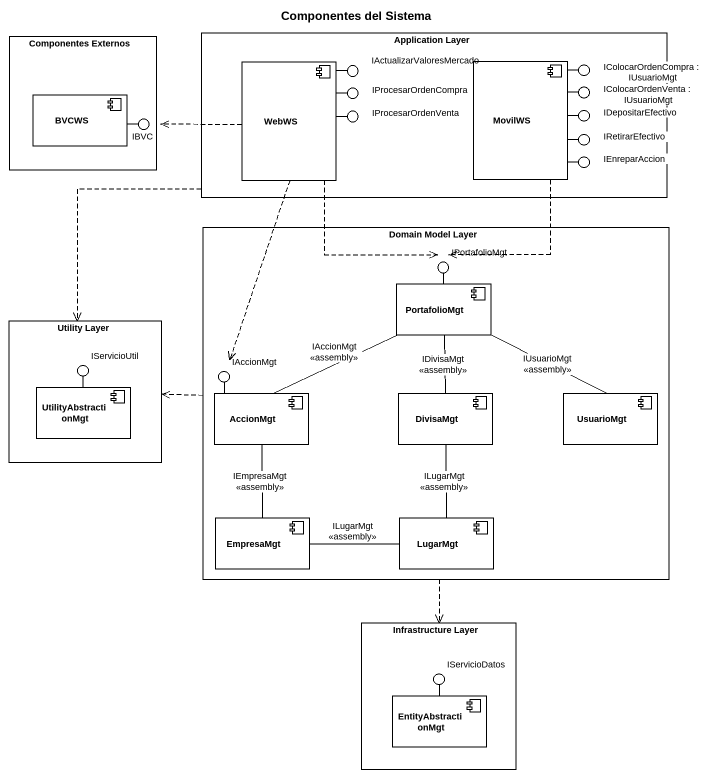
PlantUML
@startuml
title Componentes del Sistema
rectangle "Componentes Externos" as Componentes_Externos {
  component BVCWS
}
rectangle "Application Layer" as Application_Layer {
  component WebWS
  component MovilWS
}
() IActualizarValoresMercado
() "IColocarOrdenCompra : IUsuarioMgt" as IColocarOrdenCompra
() IProcesarOrdenVenta
() IProcesarOrdenCompra
() IDepositarEfectivo
() "IColocarOrdenVenta : IUsuarioMgt" as IColocarOrdenVenta
() IBVC
() IEnreparAccion
() IRetirarEfectivo
rectangle "Domain Model Layer" as Domain_Model_Layer {
  component PortafolioMgt
  component AccionMgt
  component DivisaMgt
  component UsuarioMgt
  component EmpresaMgt
  component LugarMgt
}
() IPortafolioMgt
rectangle "Utility Layer" as Utility_Layer {
  component UtilityAbstractionMgt
}
() IServicioUtil
() IAccionMgt
rectangle "Infrastructure Layer" as Infrastructure_Layer {
  component EntityAbstractionMgt
}
() IServicioDatos
WebWS -up- IActualizarValoresMercado
MovilWS -up- IColocarOrdenCompra
WebWS -right- IProcesarOrdenVenta
WebWS -right- IProcesarOrdenCompra
MovilWS -right- IDepositarEfectivo
MovilWS -right- IColocarOrdenVenta
BVCWS -right- IBVC
MovilWS -- IEnreparAccion
MovilWS -right- IRetirarEfectivo
PortafolioMgt -up- IPortafolioMgt
UtilityAbstractionMgt -up- IServicioUtil
AccionMgt -up- IAccionMgt
EntityAbstractionMgt -up- IServicioDatos
Application_Layer ..> Utility_Layer
WebWS .left.> IBVC
WebWS ..> IPortafolioMgt
WebWS ..> IAccionMgt
MovilWS ..> IPortafolioMgt
Domain_Model_Layer .left.> Utility_Layer
Domain_Model_Layer ..> Infrastructure_Layer
PortafolioMgt -left- AccionMgt : IAccionMgt\n<<assembly>>
PortafolioMgt -- DivisaMgt : IDivisaMgt\n<<assembly>>
PortafolioMgt -- UsuarioMgt : IUsuarioMgt\n<<assembly>>
AccionMgt -- EmpresaMgt : IEmpresaMgt\n<<assembly>>
DivisaMgt -- LugarMgt : ILugarMgt\n<<assembly>>
EmpresaMgt -right- LugarMgt : ILugarMgt\n<<assembly>>
@enduml
